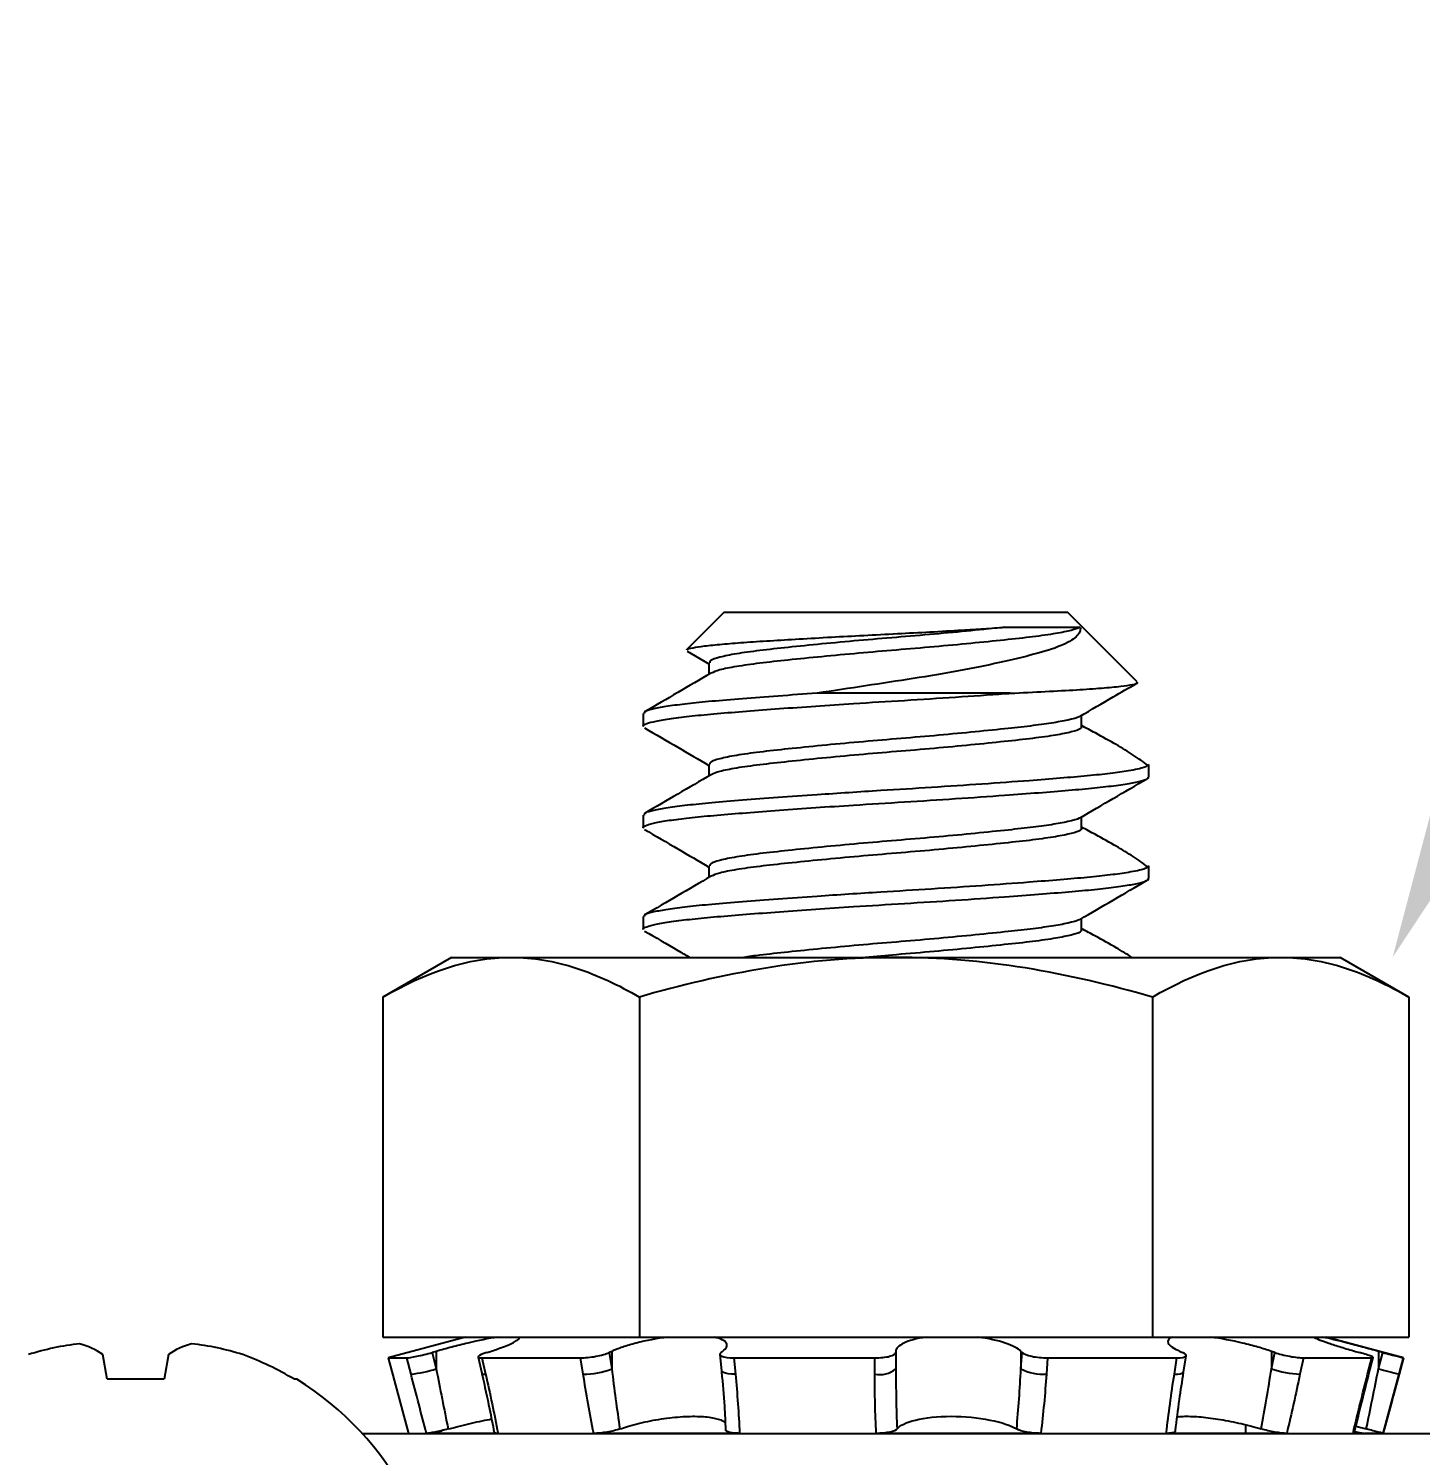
# Model space of a CAD drawing. Extents: x -5.6 to 5.7, y -1.2 to 8.2.
# Drawn here: x -0.427 to 0.258, y 3.514 to 4.216 of the extents above; entities that cross this region are included whole.
import ezdxf
from ezdxf import colors
from ezdxf.entities.mleader import LeaderData, LeaderLine
from ezdxf.math import Vec2, Vec3

# ---------------------------------------------------------------- set-up
doc = ezdxf.new("R2010")
doc.units = 0
doc.header["$LTSCALE"] = 0.5
doc.header["$MEASUREMENT"] = 0
for name, color, linetype in [('FAB DWG', 221, 'CONTINUOUS'), ('Hardware', 242, 'CONTINUOUS'), ('Mounting', 4, 'CONTINUOUS')]:
    doc.layers.add(name, color=color, linetype=linetype)
doc.styles.get("Standard").update_dxf_attribs({"font": 'arial.ttf'})

msp = doc.modelspace()

# ---------------------------------------------------------------- linework, layer by layer
at = {"layer": 'Hardware', "linetype": 'Continuous', "lineweight": 25, "transparency": 16777216}
for p, q in [((-0.21875, 3.75917), (-0.25259, 3.73964)), ((-0.21875, 3.75917), (-0.18944, 3.75917)), ((-0.18944, 3.75917), (0, 3.75917)), ((0, 3.75917), (0.18944, 3.75917)), ((0.18944, 3.75917), (0.21875, 3.75917)), ((0.25259, 3.73964), (0.21875, 3.75917)), ((-0.25259, 3.73964), (-0.25259, 3.57218)), ((-0.1263, 3.73964), (-0.1263, 3.57218)), ((0.1263, 3.73964), (0.1263, 3.57218)), ((0.25259, 3.73964), (0.25259, 3.57218)), ((-0.25259, 3.57218), (-0.1263, 3.57218)), ((-0.21186, 3.57218), (-0.25, 3.56196)), ((-0.1263, 3.57218), (0.1263, 3.57218)), ((0.1263, 3.57218), (0.25259, 3.57218)), ((0.25, 3.56196), (0.21186, 3.57218)), ((-0.3884, 3.55141), (-0.39054, 3.56357)), ((-0.35822, 3.56357), (-0.36036, 3.55141)), ((-0.22634, 3.56517), (-0.22839, 3.5646)), ((-0.22839, 3.5646), (-0.22634, 3.55656)), ((-0.22634, 3.56517), (-0.22634, 3.55656)), ((-0.20571, 3.56239), (-0.20391, 3.55436)), ((-0.2014, 3.5646), (-0.1996, 3.56517)), ((-0.13989, 3.56517), (-0.14115, 3.5646)), ((-0.14115, 3.5646), (-0.13989, 3.55656)), ((-0.13989, 3.56517), (-0.13989, 3.55656)), ((-0.08668, 3.56364), (-0.08591, 3.5556)), ((-0.08606, 3.5646), (-0.08529, 3.56517)), ((0, 3.56517), (0, 3.5646)), ((0, 3.5646), (0, 3.55656)), ((0.06215, 3.5646), (0.0616, 3.56517)), ((0.0616, 3.56517), (0.0616, 3.55656)), ((0.0616, 3.55656), (0.06215, 3.5646)), ((0.13989, 3.56517), (0.14115, 3.5646)), ((0.14168, 3.555), (0.14294, 3.56304)), ((0.18495, 3.56517), (0.18495, 3.55656)), ((0.18663, 3.5646), (0.18495, 3.56517)), ((0.18495, 3.55656), (0.18663, 3.5646)), ((0.22634, 3.56517), (0.22839, 3.5646)), ((0.23294, 3.55409), (0.23499, 3.5621)), ((0.23766, 3.56517), (0.23766, 3.55656)), ((0.23982, 3.5646), (0.23766, 3.56517)), ((0.23766, 3.55656), (0.23982, 3.5646)), ((-0.25, 3.56196), (-0.24004, 3.5248)), ((-0.25, 3.56196), (-0.24077, 3.56196)), ((-0.23874, 3.55397), (-0.24077, 3.56196)), ((-0.20382, 3.56196), (-0.15523, 3.56196)), ((-0.20382, 3.56196), (-0.20202, 3.55397)), ((-0.15398, 3.55397), (-0.15523, 3.56196)), ((-0.0798, 3.56196), (-0.0104, 3.56196)), ((-0.0798, 3.56196), (-0.07903, 3.55397)), ((-0.01041, 3.55397), (-0.0104, 3.56196)), ((0.0747, 3.56196), (0.07415, 3.55397)), ((0.0747, 3.56196), (0.1384, 3.56196)), ((0.13714, 3.55397), (0.1384, 3.56196)), ((0.20066, 3.56196), (0.199, 3.55397)), ((0.20066, 3.56196), (0.23434, 3.56196)), ((0.23231, 3.55397), (0.23434, 3.56196)), ((0.24004, 3.5248), (0.25, 3.56196)), ((0.24999, 3.56196), (0.24785, 3.55397)), ((0.24999, 3.56196), (0.25, 3.56196)), ((-0.36036, 3.55141), (-0.3884, 3.55141)), ((-0.29492, 3.55141), (-0.29616, 3.55141)), ((0.17238, 3.5248), (0.17238, 3.52898)), ((-0.24004, 3.5248), (-0.23109, 3.5248)), ((-0.22595, 3.52565), (-0.22578, 3.52494)), ((-0.1959, 3.5248), (-0.22513, 3.5248)), ((-0.1959, 3.5248), (-0.14879, 3.5248)), ((-0.07695, 3.5248), (-0.14888, 3.5248)), ((-0.07695, 3.5248), (-0.00965, 3.5248)), ((0.0714, 3.5248), (-0.00965, 3.5248)), ((0.0714, 3.5248), (0.13318, 3.5248)), ((0.17238, 3.5248), (0.13333, 3.5248)), ((0.19247, 3.5248), (0.17238, 3.5248)), ((0.19247, 3.5248), (0.22513, 3.5248)), ((0.24003, 3.5248), (0.23109, 3.5248)), ((0.24003, 3.5248), (0.24004, 3.5248))]:
    msp.add_line(p, q, dxfattribs=at)
at = {"layer": 'Hardware', "linetype": 'Continuous', "lineweight": 25, "transparency": 16777216, "flags": 128}
for points in [[(-0.07903, 3.55397), (-0.08086, 3.554), (-0.0825, 3.55413), (-0.08387, 3.55437), (-0.08492, 3.55469), (-0.0856, 3.55508), (-0.0859, 3.55554), (-0.08591, 3.5556)], [(0.13714, 3.55397), (0.1387, 3.554), (0.13997, 3.55413), (0.14092, 3.55437), (0.1415, 3.55469), (0.14168, 3.555)], [(0.23231, 3.55397), (0.23281, 3.554), (0.23294, 3.55409)]]:
    msp.add_lwpolyline(points, dxfattribs=at)
at = {"layer": 'Hardware', "linetype": 'Continuous', "lineweight": 25, "transparency": 16777216}
for centre, radius, start, end in [((-0.38858, 3.44316), 0.12642, 96.0768, 107.74085), ((-0.41122, 3.53398), 0.0361, 55.05902, 75.15367), ((-0.33755, 3.53398), 0.0361, 104.84633, 124.94098), ((-0.36018, 3.44316), 0.12642, 72.25915, 83.9232), ((-0.37401, 3.42108), 0.15181, 59.15061, 69.8273), ((-0.24602, 3.61981), 0.06624, 276.31138, 287.27953), ((-0.15379, 3.5926), 0.03863, 269.7219, 291.09419), ((-0.00789, 3.56605), 0.01234, 258.22328, 309.71249), ((0.07226, 3.57653), 0.02264, 241.91079, 274.78143), ((0.20076, 3.60292), 0.04899, 251.17736, 267.94516), ((0.29239, 3.75052), 0.20153, 254.24444, 257.2316), ((-0.37438, 3.42295), 0.15105, 27.70008, 58.25791), ((-0.20257, 3.55607), 0.00217, 231.88296, 284.49454)]:
    msp.add_arc(centre, radius, start, end, dxfattribs=at)
for points in [[(-0.25259, 3.73964), (-0.23193, 3.75157), (-0.21096, 3.75917), (-0.18944, 3.75917)], [(0.1263, 3.73964), (0.14696, 3.75157), (0.16793, 3.75917), (0.18944, 3.75917)], [(-0.22634, 3.55656), (-0.22443, 3.54669), (-0.22248, 3.53682), (-0.22046, 3.52696)], [(-0.13989, 3.55656), (-0.13871, 3.54669), (-0.13738, 3.53682), (-0.1359, 3.52696)], [(0, 3.55656), (0, 3.54669), (0.00019, 3.53682), (0.00058, 3.52696)], [(0.05949, 3.52696), (0.06038, 3.53682), (0.06108, 3.54669), (0.0616, 3.55656)], [(0.17993, 3.52696), (0.18172, 3.53682), (0.18339, 3.54669), (0.18495, 3.55656)], [(0.23165, 3.52696), (0.23366, 3.53682), (0.23566, 3.54669), (0.23766, 3.55656)], [(-0.23109, 3.5248), (-0.23371, 3.53452), (-0.23626, 3.54424), (-0.23874, 3.55397)], [(-0.20202, 3.55397), (-0.19983, 3.54424), (-0.19779, 3.53452), (-0.1959, 3.5248)], [(-0.14879, 3.5248), (-0.15072, 3.53452), (-0.15245, 3.54424), (-0.15398, 3.55397)], [(-0.07903, 3.55397), (-0.07809, 3.54424), (-0.0774, 3.53452), (-0.07695, 3.5248)], [(-0.00965, 3.5248), (-0.01016, 3.53452), (-0.01041, 3.54424), (-0.01041, 3.55397)], [(0.07415, 3.55397), (0.07347, 3.54424), (0.07256, 3.53452), (0.0714, 3.5248)], [(0.13318, 3.5248), (0.13428, 3.53452), (0.1356, 3.54424), (0.13714, 3.55397)], [(0.199, 3.55397), (0.19698, 3.54424), (0.1948, 3.53452), (0.19247, 3.5248)], [(0.22513, 3.5248), (0.22743, 3.53452), (0.22982, 3.54424), (0.23231, 3.55397)], [(0.24785, 3.55397), (0.24524, 3.54424), (0.24264, 3.53452), (0.24003, 3.5248)]]:
    msp.add_open_spline(points, degree=3, dxfattribs=at)
for points, knots in [([(-0.18944, 3.75917), (-0.18408, 3.75917), (-0.1787, 3.75871), (-0.16805, 3.75693), (-0.16276, 3.7556), (-0.14699, 3.7505), (-0.1366, 3.74559), (-0.1263, 3.73964)], [0, 0, 0, 0, 0.25, 0.25, 0.5, 0.5, 1, 1, 1, 1]), ([(0, 3.75917), (-0.02137, 3.75917), (-0.04302, 3.75729), (-0.08518, 3.75044), (-0.10587, 3.74553), (-0.1263, 3.73964)], [0, 0, 0, 0, 0.5, 0.5, 1, 1, 1, 1]), ([(0.1263, 3.73964), (0.10574, 3.74557), (0.08471, 3.75054), (0.04256, 3.75734), (0.02136, 3.75917), (0, 3.75917)], [0, 0, 0, 0, 0.5, 0.5, 1, 1, 1, 1]), ([(0.18944, 3.75917), (0.1948, 3.75917), (0.20019, 3.75871), (0.21083, 3.75693), (0.21612, 3.7556), (0.2319, 3.7505), (0.24229, 3.74559), (0.25259, 3.73964)], [0, 0, 0, 0, 0.25, 0.25, 0.5, 0.5, 1, 1, 1, 1]), ([(-0.1964, 3.57218), (-0.20056, 3.5715), (-0.20554, 3.57045), (-0.21332, 3.56861), (-0.216, 3.56794), (-0.22125, 3.56658), (-0.22382, 3.56588), (-0.22634, 3.56517)], [0, 0, 0, 0, 0.5, 0.5, 0.75, 0.75, 1, 1, 1, 1]), ([(-0.1996, 3.56517), (-0.1986, 3.5655), (-0.19611, 3.56631), (-0.19267, 3.56759), (-0.18947, 3.56896), (-0.18714, 3.57019), (-0.1856, 3.57129), (-0.18546, 3.57181), (-0.18539, 3.57207)], [0, 0, 0, 0, 0.118246, 0.295208, 0.472153, 0.647915, 0.82364, 1, 1, 1, 1]), ([(-0.1122, 3.57218), (-0.11764, 3.5715), (-0.12304, 3.57045), (-0.13021, 3.56861), (-0.13248, 3.56794), (-0.13653, 3.56658), (-0.13833, 3.56588), (-0.13989, 3.56517)], [0, 0, 0, 0, 0.5, 0.5, 0.75, 0.75, 1, 1, 1, 1]), ([(-0.08529, 3.56517), (-0.08434, 3.56588), (-0.08372, 3.56658), (-0.08311, 3.56794), (-0.08314, 3.56861), (-0.08423, 3.57045), (-0.08631, 3.5715), (-0.08961, 3.57218)], [0, 0, 0, 0, 0.25, 0.25, 0.5, 0.5, 1, 1, 1, 1]), ([(0.01486, 3.57218), (0.01022, 3.5715), (0.00646, 3.57045), (0.00263, 3.56861), (0.00164, 3.56794), (0.00033, 3.56658), (0, 3.56588), (0, 3.56517)], [0, 0, 0, 0, 0.5, 0.5, 0.75, 0.75, 1, 1, 1, 1]), ([(0.0616, 3.56517), (0.06091, 3.56588), (0.05992, 3.56658), (0.05733, 3.56794), (0.05573, 3.56861), (0.05024, 3.57045), (0.04557, 3.5715), (0.04035, 3.57218)], [0, 0, 0, 0, 0.25, 0.25, 0.5, 0.5, 1, 1, 1, 1]), ([(0.13624, 3.57218), (0.13419, 3.5715), (0.13349, 3.57046), (0.13479, 3.568), (0.13681, 3.56658), (0.13989, 3.56517)], [0, 0, 0, 0, 0.5, 0.5, 1, 1, 1, 1]), ([(0.18495, 3.56517), (0.18289, 3.56588), (0.18066, 3.56658), (0.17588, 3.56794), (0.17332, 3.56861), (0.16553, 3.57045), (0.16004, 3.5715), (0.15489, 3.57218)], [0, 0, 0, 0, 0.25, 0.25, 0.5, 0.5, 1, 1, 1, 1]), ([(0.20559, 3.57218), (0.20688, 3.5715), (0.20953, 3.57045), (0.21494, 3.56861), (0.21701, 3.56794), (0.22145, 3.56658), (0.22382, 3.56588), (0.22634, 3.56517)], [0, 0, 0, 0, 0.5, 0.5, 0.75, 0.75, 1, 1, 1, 1]), ([(0.23766, 3.56517), (0.23502, 3.56588), (0.2324, 3.56658), (0.22725, 3.56794), (0.2247, 3.56861), (0.21759, 3.57045), (0.21338, 3.5715), (0.21027, 3.57218)], [0, 0, 0, 0, 0.25, 0.25, 0.5, 0.5, 1, 1, 1, 1]), ([(-0.24077, 3.56196), (-0.24004, 3.56196), (-0.23826, 3.56224), (-0.23367, 3.56321), (-0.23088, 3.56389), (-0.22839, 3.5646)], [0, 0, 0, 0, 0.5, 0.5, 1, 1, 1, 1]), ([(-0.2014, 3.5646), (-0.2036, 3.56389), (-0.20512, 3.56321), (-0.20602, 3.56224), (-0.20539, 3.56196), (-0.20382, 3.56196)], [0, 0, 0, 0, 0.5, 0.5, 1, 1, 1, 1]), ([(-0.15523, 3.56196), (-0.15311, 3.56196), (-0.15035, 3.56224), (-0.14513, 3.56321), (-0.14269, 3.56389), (-0.14115, 3.5646)], [0, 0, 0, 0, 0.5, 0.5, 1, 1, 1, 1]), ([(-0.08606, 3.5646), (-0.087, 3.56389), (-0.08685, 3.56321), (-0.08453, 3.56224), (-0.08237, 3.56196), (-0.0798, 3.56196)], [0, 0, 0, 0, 0.5, 0.5, 1, 1, 1, 1]), ([(-0.0104, 3.56196), (-0.0077, 3.56196), (-0.005, 3.56224), (-0.00115, 3.56321), (0, 3.56389), (0, 3.5646)], [0, 0, 0, 0, 0.5, 0.5, 1, 1, 1, 1]), ([(0.06215, 3.5646), (0.06283, 3.56389), (0.0646, 3.56321), (0.06925, 3.56224), (0.07211, 3.56196), (0.0747, 3.56196)], [0, 0, 0, 0, 0.5, 0.5, 1, 1, 1, 1]), ([(0.1384, 3.56196), (0.14066, 3.56196), (0.14225, 3.56224), (0.14327, 3.56321), (0.14269, 3.56389), (0.14115, 3.5646)], [0, 0, 0, 0, 0.5, 0.5, 1, 1, 1, 1]), ([(0.18663, 3.5646), (0.18866, 3.56389), (0.19137, 3.56321), (0.19657, 3.56224), (0.19905, 3.56196), (0.20066, 3.56196)], [0, 0, 0, 0, 0.5, 0.5, 1, 1, 1, 1]), ([(0.23434, 3.56196), (0.23529, 3.56196), (0.23517, 3.56224), (0.23297, 3.56321), (0.23088, 3.56389), (0.22839, 3.5646)], [0, 0, 0, 0, 0.5, 0.5, 1, 1, 1, 1]), ([(0.23982, 3.5646), (0.24243, 3.56389), (0.24505, 3.56321), (0.24882, 3.56224), (0.24996, 3.56196), (0.24999, 3.56196)], [0, 0, 0, 0, 0.5, 0.5, 1, 1, 1, 1]), ([(-0.08591, 3.5556), (-0.08589, 3.55535), (-0.08529, 3.54953), (-0.0845, 3.53983), (-0.08403, 3.53039), (-0.08384, 3.52651)], [0, 0, 0, 0, 0.025439, 0.600122, 1, 1, 1, 1]), ([(-0.20391, 3.55436), (-0.20385, 3.55411), (-0.20252, 3.54829), (-0.20042, 3.53858), (-0.19857, 3.52912), (-0.1978, 3.52524)], [0, 0, 0, 0, 0.025556, 0.599793, 1, 1, 1, 1]), ([(0.13769, 3.5259), (0.1377, 3.52599), (0.13823, 3.53115), (0.13954, 3.54086), (0.141, 3.55047), (0.1417, 3.555)], [0, 0, 0, 0, 0.0096889, 0.5327821, 1, 1, 1, 1]), ([(0.22576, 3.52494), (0.22698, 3.53002), (0.22931, 3.53973), (0.23177, 3.54945), (0.23295, 3.55408)], [0, 0, 0, 0, 0.522933, 1, 1, 1, 1]), ([(-0.22046, 3.52696), (-0.22276, 3.52635), (-0.22512, 3.5258), (-0.229, 3.52502), (-0.23044, 3.5248), (-0.23109, 3.5248)], [0, 0, 0, 0, 0.5, 0.5, 1, 1, 1, 1]), ([(-0.22046, 3.52696), (-0.21886, 3.52737), (-0.21545, 3.52826), (-0.2102, 3.52954), (-0.20499, 3.53071), (-0.20124, 3.5315), (-0.19946, 3.53181), (-0.19912, 3.53187)], [0, 0, 0, 0, 0.216323, 0.460349, 0.704333, 0.943675, 1, 1, 1, 1]), ([(-0.1359, 3.52696), (-0.13759, 3.52635), (-0.13985, 3.5258), (-0.14455, 3.52502), (-0.14691, 3.5248), (-0.14879, 3.5248)], [0, 0, 0, 0, 0.5, 0.5, 1, 1, 1, 1]), ([(-0.1359, 3.52696), (-0.13467, 3.52737), (-0.13207, 3.52826), (-0.12743, 3.52954), (-0.12227, 3.53072), (-0.11685, 3.53172), (-0.11145, 3.53248), (-0.10618, 3.53299), (-0.10126, 3.53322), (-0.09676, 3.53318), (-0.0928, 3.5329), (-0.08943, 3.53237), (-0.08673, 3.53163), (-0.08487, 3.53081), (-0.08427, 3.53019), (-0.08402, 3.52994)], [0, 0, 0, 0, 0.074492, 0.158612, 0.242717, 0.325223, 0.40771, 0.48687, 0.56602, 0.642374, 0.718731, 0.794498, 0.870277, 0.947864, 1, 1, 1, 1]), ([(0.00058, 3.52696), (0.00014, 3.52635), (-0.00116, 3.5258), (-0.00488, 3.52502), (-0.00725, 3.5248), (-0.00965, 3.5248)], [0, 0, 0, 0, 0.5, 0.5, 1, 1, 1, 1]), ([(0.00058, 3.52696), (0.0018, 3.52863), (0.00503, 3.53023), (0.01442, 3.53251), (0.02066, 3.53319), (0.0338, 3.5332), (0.04059, 3.53252), (0.05207, 3.53022), (0.05665, 3.52865), (0.05949, 3.52696)], [0, 0, 0, 0, 0.25, 0.25, 0.5, 0.5, 0.75, 0.75, 1, 1, 1, 1]), ([(0.0714, 3.5248), (0.06911, 3.5248), (0.06663, 3.52502), (0.06229, 3.5258), (0.0605, 3.52635), (0.05949, 3.52696)], [0, 0, 0, 0, 0.5, 0.5, 1, 1, 1, 1]), ([(0.13857, 3.53284), (0.13874, 3.53288), (0.13973, 3.53308), (0.14224, 3.53321), (0.14603, 3.53319), (0.15032, 3.5329), (0.15496, 3.53237), (0.15986, 3.53163), (0.16491, 3.53069), (0.17005, 3.52958), (0.1751, 3.52833), (0.17834, 3.52743), (0.17991, 3.52696), (0.17993, 3.52696)], [0, 0, 0, 0, 0.022648, 0.132939, 0.239335, 0.345736, 0.451315, 0.556911, 0.665027, 0.773162, 0.885613, 0.998077, 1, 1, 1, 1]), ([(0.19247, 3.5248), (0.19104, 3.5248), (0.18897, 3.52502), (0.18439, 3.5258), (0.18198, 3.52635), (0.17993, 3.52696)], [0, 0, 0, 0, 0.5, 0.5, 1, 1, 1, 1]), ([(0.22657, 3.5283), (0.22822, 3.52786), (0.2299, 3.52742), (0.23161, 3.52697), (0.23165, 3.52696)], [0, 0, 0, 0, 0.979996, 1, 1, 1, 1]), ([(0.24003, 3.5248), (0.24, 3.5248), (0.23912, 3.52502), (0.23607, 3.5258), (0.23394, 3.52635), (0.23165, 3.52696)], [0, 0, 0, 0, 0.5, 0.5, 1, 1, 1, 1]), ([(-0.22208, 3.52655), (-0.22252, 3.52641), (-0.22385, 3.52599), (-0.22521, 3.52544), (-0.22595, 3.52496), (-0.22566, 3.52481), (-0.22521, 3.5248), (-0.22513, 3.5248)], [0, 0, 0, 0, 0.13508, 0.403221, 0.671576, 0.940199, 1, 1, 1, 1]), ([(-0.1959, 3.5248), (-0.19649, 3.52482), (-0.19754, 3.52486), (-0.19765, 3.52514), (-0.1977, 3.52526)], [0, 0, 0, 0, 0.5580097, 1, 1, 1, 1]), ([(-0.07695, 3.5248), (-0.07798, 3.52483), (-0.08005, 3.52488), (-0.08232, 3.52532), (-0.08366, 3.52588), (-0.08369, 3.52633), (-0.0837, 3.52652)], [0, 0, 0, 0, 0.271529, 0.543058, 0.814548, 1, 1, 1, 1]), ([(0.13759, 3.52591), (0.13757, 3.52576), (0.13753, 3.52537), (0.13619, 3.52497), (0.1345, 3.52481), (0.13338, 3.5248), (0.13318, 3.5248)], [0, 0, 0, 0, 0.228537, 0.575443, 0.922694, 1, 1, 1, 1]), ([(0.22568, 3.52497), (0.22564, 3.5249), (0.22559, 3.52481), (0.22521, 3.5248), (0.22513, 3.5248)], [0, 0, 0, 0, 0.7801442, 1, 1, 1, 1]), ([(0.22593, 3.52565), (0.22621, 3.52559), (0.22751, 3.5253), (0.22934, 3.52498), (0.23062, 3.52481), (0.23102, 3.5248), (0.23109, 3.5248)], [0, 0, 0, 0, 0.1077429, 0.5089664, 0.9105896, 1, 1, 1, 1])]:
    msp.add_open_spline(points, degree=3, knots=knots, dxfattribs=at)
at = {"layer": 'Mounting', "linetype": 'Continuous', "lineweight": 25, "transparency": 16777216}
for p, q in [((-0.0845, 3.9292), (-0.10299, 3.91071)), ((-0.0845, 3.9292), (0.0845, 3.9292)), ((0.11874, 3.89496), (0.0845, 3.9292)), ((-0.10282, 3.90993), (-0.09202, 3.90364)), ((-0.09202, 3.9042), (-0.09202, 3.89851)), ((0.05631, 3.8892), (-0.0387, 3.8892)), ((-0.1245, 3.8792), (-0.1245, 3.87295)), ((0.1245, 3.84795), (0.1245, 3.8542)), ((-0.1245, 3.8292), (-0.1245, 3.82295)), ((0.1245, 3.79795), (0.1245, 3.8042)), ((-0.1245, 3.7792), (-0.1245, 3.77295)), ((-0.26284, 3.5248), (0.5625, 3.5248))]:
    msp.add_line(p, q, dxfattribs=at)
for points, knots in [([(-0.10288, 3.9106), (-0.10289, 3.91065), (-0.10301, 3.91098), (-0.10028, 3.91161), (-0.09457, 3.9125), (-0.08604, 3.91338), (-0.07512, 3.91425), (-0.06232, 3.91506), (-0.04769, 3.91595), (-0.03211, 3.91683), (-0.01574, 3.91772), (0.00062, 3.91855), (0.017, 3.9194), (0.03128, 3.92023), (0.04361, 3.92099), (0.05023, 3.92145), (0.05357, 3.92168)], [0, 0, 0, 0, 0.015707, 0.099745, 0.179478, 0.261601, 0.340103, 0.42091, 0.498476, 0.578427, 0.653862, 0.731484, 0.806871, 0.884641, 0.941813, 1, 1, 1, 1]), ([(0.05357, 3.92168), (0.04814, 3.92112), (0.03733, 3.92), (0.01904, 3.9183), (0.00028, 3.91672), (-0.01853, 3.91515), (-0.03666, 3.91346), (-0.05322, 3.91178), (-0.06748, 3.91023), (-0.079, 3.90862), (-0.08713, 3.90693), (-0.09158, 3.90544), (-0.09161, 3.90456), (-0.09162, 3.90421)], [0, 0, 0, 0, 0.095182, 0.189582, 0.282174, 0.374685, 0.469061, 0.563299, 0.655495, 0.748443, 0.842936, 0.936958, 1, 1, 1, 1]), ([(0.09079, 3.92168), (0.08952, 3.92116), (0.08697, 3.92014), (0.07893, 3.91854), (0.06787, 3.91697), (0.05366, 3.91542), (0.03717, 3.91374), (0.01906, 3.91205), (0.00027, 3.91047), (-0.01852, 3.9089), (-0.03666, 3.90721), (-0.05322, 3.90553), (-0.0675, 3.90398), (-0.07893, 3.90237), (-0.0873, 3.9007), (-0.08976, 3.89962), (-0.09096, 3.89909)], [0, 0, 0, 0, 0.0673157, 0.1348794, 0.2069031, 0.2782473, 0.3511879, 0.424281, 0.4959731, 0.5676032, 0.6406771, 0.7136444, 0.7850307, 0.8569985, 0.9301635, 1, 1, 1, 1]), ([(0.09079, 3.92168), (0.09109, 3.92009), (0.0904, 3.91853), (0.08711, 3.91546), (0.08447, 3.91394), (0.07751, 3.91109), (0.07308, 3.90975), (0.06295, 3.90703), (0.05728, 3.90566), (0.04476, 3.90292), (0.03799, 3.90156), (0.0238, 3.89895), (0.01624, 3.89766), (0.00081, 3.89521), (-0.00702, 3.89406), (-0.02284, 3.89165), (-0.03083, 3.89042), (-0.0387, 3.8892)], [0, 0, 0, 0, 0.125, 0.125, 0.25, 0.25, 0.375, 0.375, 0.5, 0.5, 0.625, 0.625, 0.75, 0.75, 0.875, 0.875, 1, 1, 1, 1]), ([(0.05357, 3.92168), (0.05851, 3.92168), (0.06309, 3.92168), (0.07131, 3.92168), (0.07495, 3.92168), (0.0813, 3.92168), (0.08401, 3.92168), (0.08824, 3.92168), (0.0898, 3.92168), (0.09079, 3.92168)], [0, 0, 0, 0, 0.25, 0.25, 0.5, 0.5, 0.75, 0.75, 1, 1, 1, 1]), ([(-0.09102, 3.8991), (-0.09647, 3.89592), (-0.10738, 3.88956), (-0.1183, 3.88321), (-0.12377, 3.88004)], [0, 0, 0, 0, 0.499541, 1, 1, 1, 1]), ([(0.05631, 3.8892), (0.06218, 3.88949), (0.0741, 3.89007), (0.08922, 3.89089), (0.10185, 3.89174), (0.11116, 3.89263), (0.11696, 3.89352), (0.11945, 3.89422), (0.11875, 3.89462), (0.11853, 3.89475)], [0, 0, 0, 0, 0.154735, 0.31396, 0.468386, 0.627584, 0.777418, 0.931599, 1, 1, 1, 1]), ([(0.0907, 3.87788), (0.09614, 3.88105), (0.10529, 3.8864), (0.11447, 3.89173), (0.11819, 3.89389)], [0, 0, 0, 0, 0.594269, 1, 1, 1, 1]), ([(-0.12435, 3.87295), (-0.1244, 3.87299), (-0.12485, 3.87343), (-0.12298, 3.87427), (-0.1185, 3.87552), (-0.11086, 3.87679), (-0.10071, 3.87804), (-0.08828, 3.87921), (-0.07382, 3.88038), (-0.05749, 3.88163), (-0.03968, 3.88289), (-0.01902, 3.88428), (0.00433, 3.8857), (0.02965, 3.88731), (0.04681, 3.88851), (0.0554, 3.88913), (0.05631, 3.8892)], [0, 0, 0, 0, 0.008885, 0.083429, 0.159267, 0.235507, 0.311228, 0.385547, 0.45989, 0.535624, 0.611864, 0.687691, 0.786659, 0.88652, 0.987988, 1, 1, 1, 1]), ([(-0.0387, 3.8892), (-0.04524, 3.88874), (-0.05826, 3.88783), (-0.07573, 3.88648), (-0.09069, 3.88526), (-0.10299, 3.88403), (-0.11268, 3.88278), (-0.11958, 3.88151), (-0.12394, 3.8803), (-0.12395, 3.87956), (-0.12396, 3.8792)], [0, 0, 0, 0, 0.134223, 0.267411, 0.397896, 0.519302, 0.642702, 0.766637, 0.889613, 1, 1, 1, 1]), ([(0.09136, 3.87203), (0.09136, 3.87307), (0.09136, 3.87515), (0.09136, 3.87723), (0.09136, 3.87828)], [0, 0, 0, 0, 0.500082, 1, 1, 1, 1]), ([(-0.12376, 3.87211), (-0.1183, 3.86894), (-0.10771, 3.86279), (-0.09714, 3.85662), (-0.09202, 3.85364)], [0, 0, 0, 0, 0.516367, 1, 1, 1, 1]), ([(0.09048, 3.87788), (0.09041, 3.8778), (0.0898, 3.8772), (0.08523, 3.87604), (0.0771, 3.87449), (0.06648, 3.87307), (0.05321, 3.87162), (0.03723, 3.86999), (0.01906, 3.8683), (0.00027, 3.86672), (-0.01853, 3.86515), (-0.03666, 3.86346), (-0.05322, 3.86178), (-0.06748, 3.86023), (-0.079, 3.85862), (-0.08713, 3.85693), (-0.09158, 3.85544), (-0.09161, 3.85456), (-0.09162, 3.85421)], [0, 0, 0, 0, 0.009129, 0.078728, 0.140793, 0.201746, 0.26243, 0.332633, 0.402261, 0.470553, 0.538787, 0.608396, 0.677903, 0.745905, 0.81446, 0.884156, 0.953504, 1, 1, 1, 1]), ([(0.09108, 3.87202), (0.091, 3.87191), (0.0906, 3.8713), (0.08665, 3.87013), (0.07902, 3.86854), (0.06785, 3.86697), (0.05367, 3.86542), (0.03716, 3.86374), (0.01906, 3.86205), (0.00027, 3.86047), (-0.01852, 3.8589), (-0.03666, 3.85721), (-0.05322, 3.85553), (-0.0675, 3.85398), (-0.07893, 3.85237), (-0.0873, 3.8507), (-0.08976, 3.84962), (-0.09096, 3.84909)], [0, 0, 0, 0, 0.015446, 0.081722, 0.148242, 0.219154, 0.289396, 0.36121, 0.433174, 0.503759, 0.574282, 0.646228, 0.718068, 0.788352, 0.859208, 0.931243, 1, 1, 1, 1]), ([(0.10877, 3.86375), (0.10537, 3.86569), (0.09997, 3.86878), (0.09369, 3.87206), (0.09136, 3.87328)], [0, 0, 0, 0, 0.628611, 1, 1, 1, 1]), ([(0.12415, 3.85362), (0.12185, 3.85532), (0.11733, 3.85865), (0.11141, 3.86218), (0.1085, 3.86391)], [0, 0, 0, 0, 0.509004, 1, 1, 1, 1]), ([(0.12443, 3.8542), (0.12399, 3.85369), (0.1231, 3.85265), (0.11589, 3.85112), (0.10603, 3.84972), (0.09467, 3.84851), (0.08119, 3.84736), (0.06403, 3.846), (0.04275, 3.84446), (0.01787, 3.84279), (-0.00444, 3.84144), (-0.02331, 3.84024), (-0.0404, 3.83909), (-0.05821, 3.83783), (-0.07574, 3.83648), (-0.09069, 3.83526), (-0.10299, 3.83403), (-0.11268, 3.83278), (-0.11958, 3.83151), (-0.12394, 3.8303), (-0.12395, 3.82956), (-0.12396, 3.8292)], [0, 0, 0, 0, 0.062651, 0.128448, 0.177862, 0.226643, 0.27462, 0.323425, 0.389307, 0.454883, 0.51902, 0.559504, 0.600551, 0.654166, 0.707368, 0.75949, 0.807986, 0.857277, 0.906783, 0.955906, 1, 1, 1, 1]), ([(-0.09202, 3.8542), (-0.09202, 3.85316), (-0.09202, 3.85127), (-0.09202, 3.84937), (-0.09202, 3.84851)], [0, 0, 0, 0, 0.548685, 1, 1, 1, 1]), ([(-0.12435, 3.82295), (-0.1244, 3.82299), (-0.12485, 3.82343), (-0.12298, 3.82427), (-0.1185, 3.82552), (-0.11086, 3.82679), (-0.10071, 3.82804), (-0.08828, 3.82921), (-0.07382, 3.83038), (-0.05749, 3.83163), (-0.03968, 3.83289), (-0.01902, 3.83428), (0.00433, 3.8357), (0.02966, 3.83731), (0.05191, 3.83886), (0.07046, 3.84025), (0.08534, 3.84145), (0.09822, 3.8426), (0.10888, 3.84384), (0.11709, 3.84511), (0.12227, 3.84636), (0.12462, 3.84731), (0.12427, 3.84782), (0.12418, 3.84795)], [0, 0, 0, 0, 0.005769, 0.054174, 0.103419, 0.152925, 0.202095, 0.250353, 0.298627, 0.347805, 0.397311, 0.446549, 0.510813, 0.575658, 0.641546, 0.690844, 0.739359, 0.787422, 0.836442, 0.885926, 0.935277, 0.983909, 1, 1, 1, 1]), ([(-0.09102, 3.8491), (-0.09647, 3.84592), (-0.10738, 3.83956), (-0.1183, 3.83321), (-0.12377, 3.83004)], [0, 0, 0, 0, 0.499514, 1, 1, 1, 1]), ([(0.0907, 3.82788), (0.09614, 3.83105), (0.10703, 3.83741), (0.11795, 3.84375), (0.12341, 3.84693)], [0, 0, 0, 0, 0.499607, 1, 1, 1, 1]), ([(-0.12376, 3.82211), (-0.1183, 3.81894), (-0.10771, 3.81279), (-0.09714, 3.80662), (-0.09202, 3.80364)], [0, 0, 0, 0, 0.516338, 1, 1, 1, 1]), ([(0.09048, 3.82788), (0.09041, 3.8278), (0.0898, 3.8272), (0.08523, 3.82604), (0.0771, 3.82449), (0.06648, 3.82307), (0.05321, 3.82162), (0.03723, 3.81999), (0.01906, 3.8183), (0.00027, 3.81672), (-0.01853, 3.81515), (-0.03666, 3.81346), (-0.05322, 3.81178), (-0.06748, 3.81023), (-0.079, 3.80862), (-0.08713, 3.80693), (-0.09158, 3.80544), (-0.09161, 3.80456), (-0.09162, 3.80421)], [0, 0, 0, 0, 0.0091291, 0.0787287, 0.1407934, 0.2017464, 0.2624307, 0.3326341, 0.4022616, 0.4705544, 0.5387882, 0.6083974, 0.6779049, 0.7459065, 0.814462, 0.8841579, 0.9535055, 1, 1, 1, 1]), ([(0.09108, 3.82202), (0.091, 3.82191), (0.0906, 3.8213), (0.08665, 3.82013), (0.07902, 3.81854), (0.06785, 3.81697), (0.05367, 3.81542), (0.03716, 3.81374), (0.01906, 3.81205), (0.00027, 3.81047), (-0.01852, 3.8089), (-0.03666, 3.80721), (-0.05322, 3.80553), (-0.0675, 3.80398), (-0.07893, 3.80237), (-0.0873, 3.8007), (-0.08976, 3.79962), (-0.09096, 3.79909)], [0, 0, 0, 0, 0.015448, 0.081724, 0.148244, 0.219155, 0.289398, 0.361211, 0.433175, 0.50376, 0.574284, 0.646229, 0.718069, 0.788353, 0.859209, 0.931243, 1, 1, 1, 1]), ([(0.09136, 3.82203), (0.09136, 3.82307), (0.09137, 3.82515), (0.09136, 3.82723), (0.09136, 3.82828)], [0, 0, 0, 0, 0.500164, 1, 1, 1, 1]), ([(0.10877, 3.81375), (0.10537, 3.81569), (0.09997, 3.81878), (0.09369, 3.82206), (0.09136, 3.82328)], [0, 0, 0, 0, 0.628793, 1, 1, 1, 1]), ([(0.12415, 3.80362), (0.12185, 3.80532), (0.11733, 3.80865), (0.11141, 3.81218), (0.1085, 3.81391)], [0, 0, 0, 0, 0.509209, 1, 1, 1, 1]), ([(0.12443, 3.8042), (0.12399, 3.80369), (0.1231, 3.80265), (0.11589, 3.80112), (0.10603, 3.79972), (0.09467, 3.79851), (0.08119, 3.79736), (0.06403, 3.796), (0.04275, 3.79446), (0.01787, 3.79279), (-0.00444, 3.79144), (-0.02331, 3.79024), (-0.0404, 3.78909), (-0.05821, 3.78783), (-0.07574, 3.78648), (-0.09069, 3.78526), (-0.10299, 3.78403), (-0.11268, 3.78278), (-0.11958, 3.78151), (-0.12394, 3.7803), (-0.12395, 3.77956), (-0.12396, 3.7792)], [0, 0, 0, 0, 0.062651, 0.128448, 0.177862, 0.226643, 0.27462, 0.323425, 0.389307, 0.454883, 0.51902, 0.559504, 0.600551, 0.654166, 0.707368, 0.75949, 0.807986, 0.857277, 0.906783, 0.955906, 1, 1, 1, 1]), ([(-0.09202, 3.8042), (-0.09202, 3.80316), (-0.09202, 3.80127), (-0.09202, 3.79937), (-0.09202, 3.79851)], [0, 0, 0, 0, 0.5486, 1, 1, 1, 1]), ([(-0.12435, 3.77295), (-0.1244, 3.77299), (-0.12485, 3.77343), (-0.12298, 3.77427), (-0.1185, 3.77552), (-0.11086, 3.77679), (-0.10071, 3.77804), (-0.08828, 3.77921), (-0.07382, 3.78038), (-0.05749, 3.78163), (-0.03968, 3.78289), (-0.01902, 3.78428), (0.00433, 3.7857), (0.02966, 3.78731), (0.05191, 3.78886), (0.07046, 3.79025), (0.08534, 3.79145), (0.09822, 3.7926), (0.10888, 3.79384), (0.11709, 3.79511), (0.12227, 3.79636), (0.12462, 3.79731), (0.12427, 3.79782), (0.12418, 3.79795)], [0, 0, 0, 0, 0.005769, 0.054174, 0.103419, 0.152925, 0.202095, 0.250353, 0.298627, 0.347805, 0.397311, 0.446549, 0.510813, 0.575658, 0.641546, 0.690844, 0.739359, 0.787422, 0.836442, 0.885926, 0.935277, 0.983909, 1, 1, 1, 1]), ([(-0.09102, 3.7991), (-0.09647, 3.79592), (-0.10738, 3.78956), (-0.1183, 3.78321), (-0.12377, 3.78004)], [0, 0, 0, 0, 0.4994857, 1, 1, 1, 1]), ([(0.0907, 3.77788), (0.09614, 3.78105), (0.10703, 3.78741), (0.11795, 3.79375), (0.12341, 3.79693)], [0, 0, 0, 0, 0.4996344, 1, 1, 1, 1]), ([(0.09048, 3.77788), (0.09041, 3.7778), (0.0898, 3.7772), (0.08523, 3.77604), (0.0771, 3.77449), (0.06648, 3.77307), (0.05321, 3.77162), (0.03723, 3.76999), (0.01906, 3.7683), (0.00027, 3.76672), (-0.01853, 3.76515), (-0.03666, 3.76346), (-0.05322, 3.76178), (-0.06585, 3.7604), (-0.07243, 3.75953), (-0.07482, 3.75917)], [0, 0, 0, 0, 0.0091296, 0.0787292, 0.140794, 0.2017472, 0.2624316, 0.3326351, 0.4022626, 0.4705555, 0.5387895, 0.6083987, 0.6779063, 0.745908, 0.7909571, 0.7909571, 0.7909571, 0.7909571]), ([(0.09136, 3.77203), (0.09136, 3.77307), (0.09137, 3.77515), (0.09136, 3.77723), (0.09136, 3.77828)], [0, 0, 0, 0, 0.500246, 1, 1, 1, 1]), ([(0.10877, 3.76375), (0.10537, 3.76569), (0.09997, 3.76878), (0.09369, 3.77206), (0.09136, 3.77328)], [0, 0, 0, 0, 0.6289756, 1, 1, 1, 1]), ([(-0.12376, 3.77211), (-0.1183, 3.76894), (-0.11088, 3.76463), (-0.10347, 3.76031), (-0.10152, 3.75917)], [0, 0, 0, 0, 0.5163096, 0.7007135, 0.7007135, 0.7007135, 0.7007135]), ([(0.09108, 3.77202), (0.091, 3.77191), (0.0906, 3.7713), (0.08665, 3.77013), (0.07902, 3.76854), (0.06785, 3.76697), (0.05367, 3.76542), (0.03716, 3.76374), (0.01906, 3.76205), (0.00138, 3.76056), (-0.00997, 3.75961), (-0.01501, 3.75917)], [0, 0, 0, 0, 0.0154506, 0.0817264, 0.1482463, 0.2191573, 0.2893993, 0.361213, 0.4331769, 0.5037615, 0.5617531, 0.5617531, 0.5617531, 0.5617531])]:
    msp.add_open_spline(points, degree=3, knots=knots, dxfattribs=at)
msp.add_open_spline([(0.11625, 3.75917), (0.11384, 3.76073), (0.11117, 3.76232), (0.1085, 3.76391)], degree=3, dxfattribs=at)

# ---------------------------------------------------------------- leaders
at = {"layer": 'FAB DWG', "transparency": 16777216}
ml = msp.add_multileader_mtext('Standard', dxfattribs=at)
ml.set_content('MOUNTING BRACKET\\P(BK01086)', color=256)
ml.set_leader_properties()
ml.build(insert=Vec2(0, 0))
ml.multileader.update_dxf_attribs({"text_right_attachment_type": 6, "dogleg_length": 0.36, "arrow_head_size": 0.15})
ctx = ml.context
ctx.base_point, ctx.char_height, ctx.arrow_head_size, ctx.landing_gap_size, ctx.plane_origin = Vec3(2.51749, 4.98409), 0.188, 0.15, 0.09, Vec3(0.50318, 4.04193)
ctx.right_attachment = 6
notes = []
notes.append((ctx, [(0, (1, 1, 0), (0.79361, 4.98409), (1, 0), 1.72389, [(0, [(0.24461, 3.75918)], 0, [])])]))
ctx.mtext.insert, ctx.mtext.width, ctx.mtext.defined_height, ctx.mtext.flow_direction = Vec3(2.60749, 5.10572), 2.8375405, 0.42602, 5
for ctx, leaders in notes:
    for number, flags, end, landing, length, lines in leaders:
        leader = LeaderData()
        leader.index, (leader.has_last_leader_line, leader.has_dogleg_vector, leader.attachment_direction) = number, flags
        leader.last_leader_point, leader.dogleg_vector, leader.dogleg_length = Vec3(end), Vec3(landing), length
        for number, points, colour, breaks in lines:
            line = LeaderLine()
            line.index, line.vertices, line.color, line.breaks = number, Vec3.list(points), colors.encode_raw_color(colour), breaks
            leader.lines.append(line)
        ctx.leaders.append(leader)

doc.saveas('drawing.dxf')
